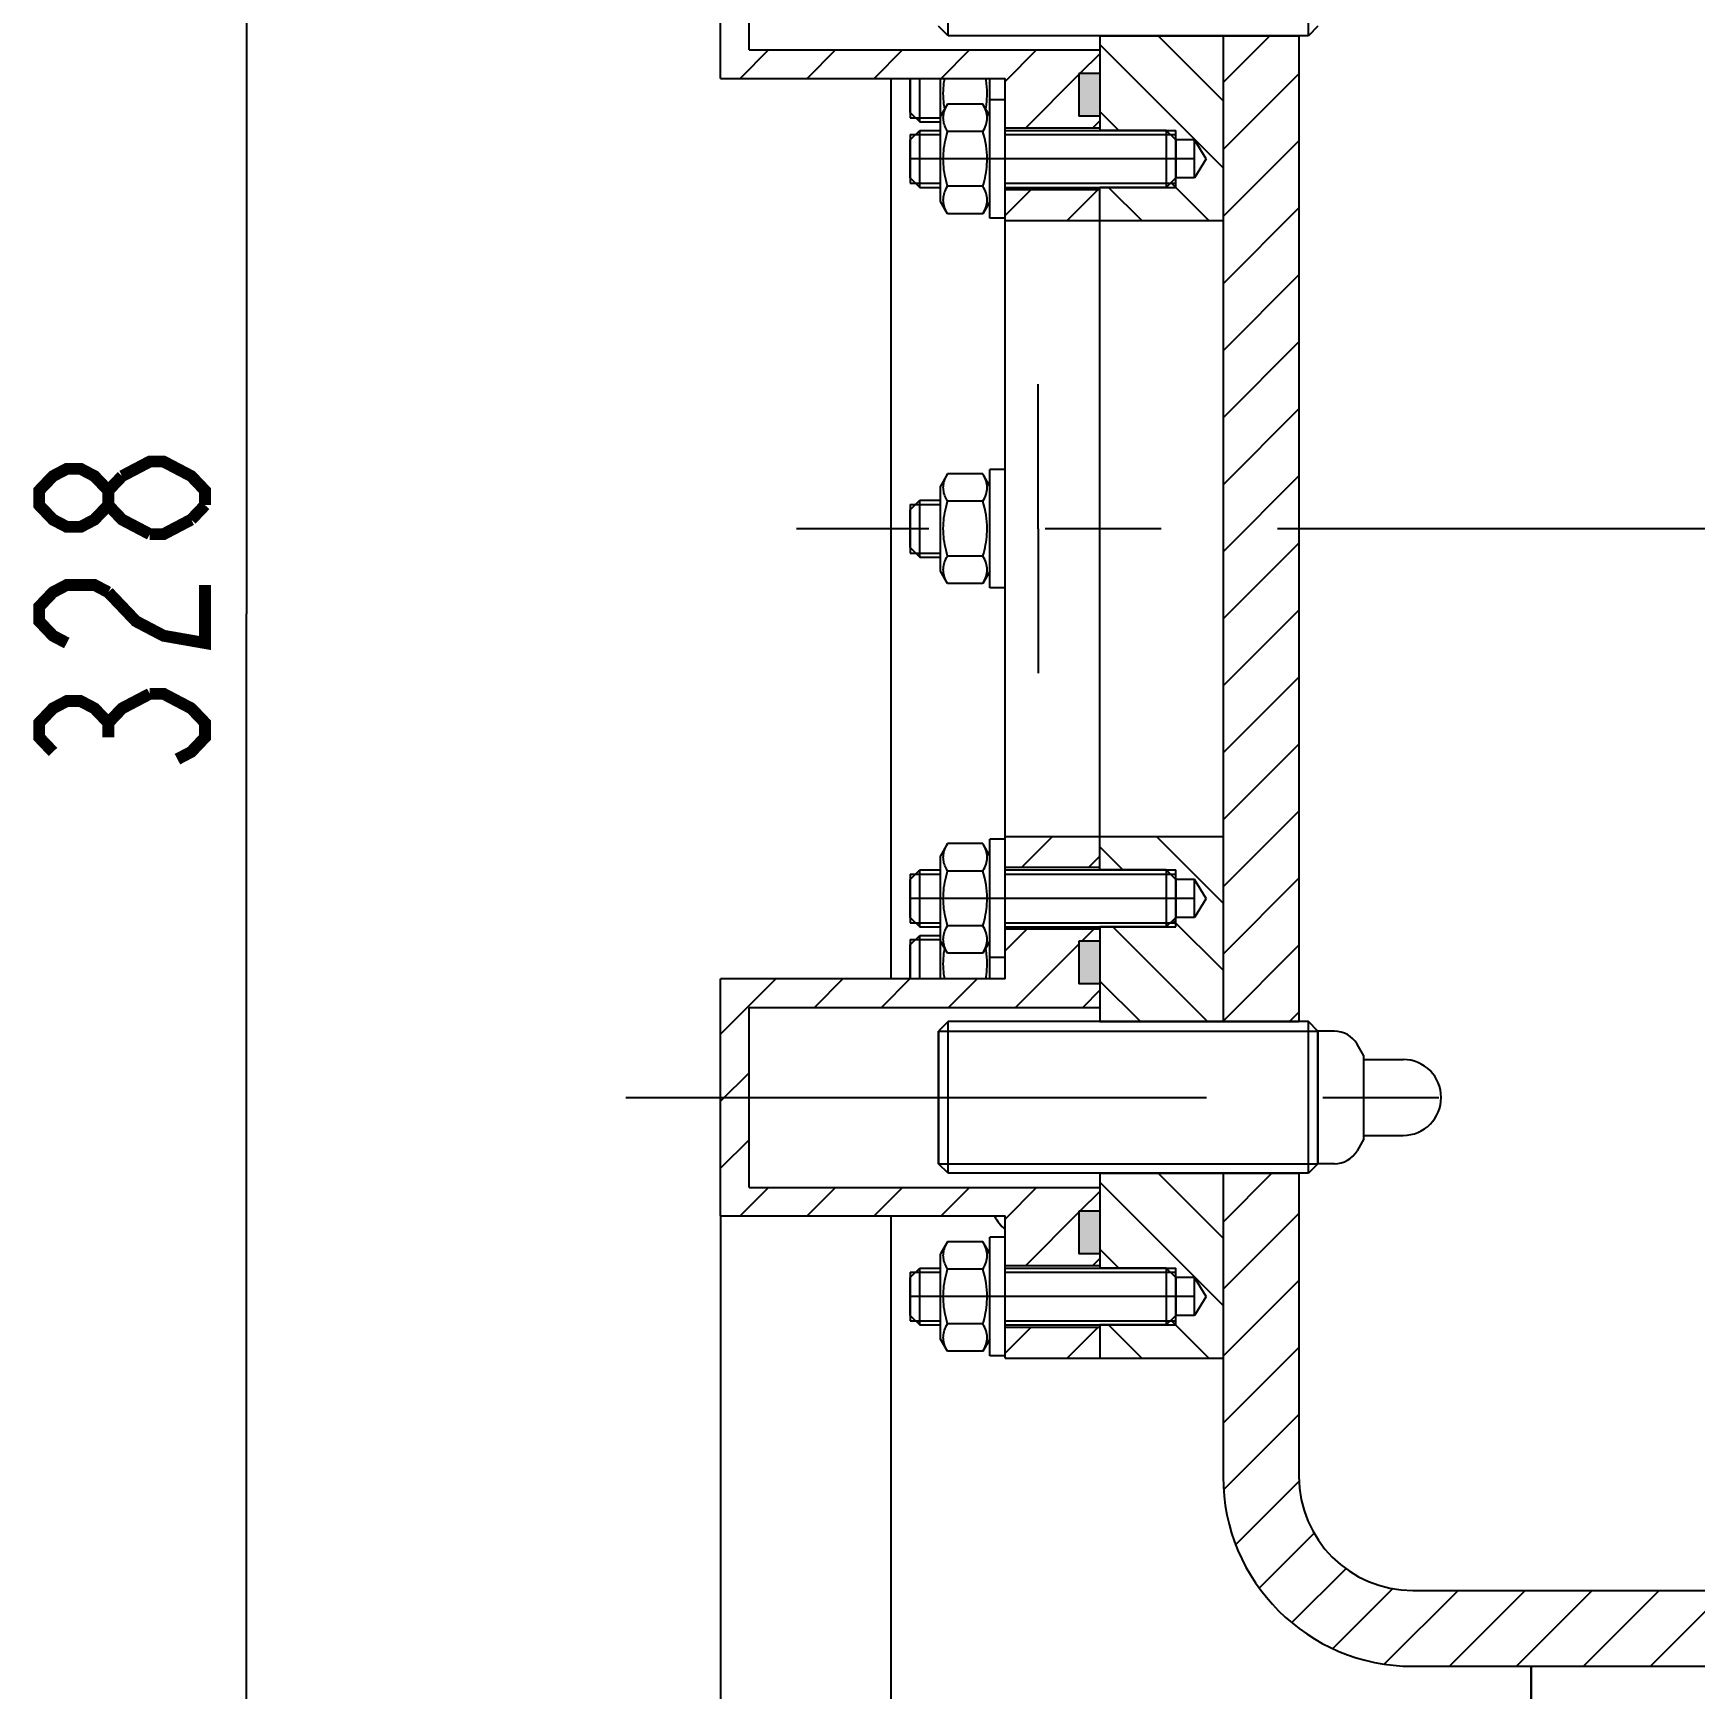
# Model space of a CAD drawing. Header units: millimetres. Extents: x 0 to 594, y 0 to 420.
# Drawn here: x 493.81 to 528.86, y 251.74 to 286.66 of the extents above; entities that cross this region are included whole.
import ezdxf

# ---------------------------------------------------------------- set-up
doc = ezdxf.new("R2010")
doc.units = ezdxf.units.MM
doc.header["$LTSCALE"] = 32.67
doc.linetypes.add('CENTER', pattern=[0.6, 0.375, -0.075, 0.075, -0.075])
doc.layers.get('0').update_dxf_attribs({"linetype": 'CONTINUOUS'})
for name, color, linetype in [('ALL_AXIS', 7, 'CONTINUOUS'), ('ALL_CHAMFER', 7, 'CONTINUOUS'), ('ALL_DIMENSIONS', 7, 'CONTINUOUS')]:
    doc.layers.add(name, color=color, linetype=linetype)
doc.styles.get("Standard").update_dxf_attribs({"font": 'txt', "width": 0.7})
doc.dimstyles.new('DIMSTYLE_2', dxfattribs={"dimtxt": 3.5, "dimasz": 3, "dimexe": 0.18, "dimexo": 0.0625, "dimgap": 0.09, "dimtad": 1, "dimlfac": 5, "dimdsep": 46, "dimtxsty": 'STANDARD', "dimblk": '_FILLED', "dimblk1": '_FILLED', "dimblk2": '_FILLED', "dimcen": 0.09, "dimadec": 0, "dimazin": 0, "dimtp": 0.5, "dimtm": 0.5, "dimtfac": 1, "dimtofl": 0, "dimtmove": 0, "dimatfit": 3, "dimldrblk": '_FILLED', "dimfxl": 1, "dimtolj": 1, "dimarcsym": 0})

# ---------------------------------------------------------------- blocks, each defined once
blk = doc.blocks.new('_FILLED')
at = {"color": 0, "linetype": 'ByBlock'}
blk.add_solid([(0, 0), (-1, 0.167), (-1, -0.167)], dxfattribs=at)
blk = doc.blocks.new('*D3')
at = {"layer": 'ALL_DIMENSIONS', "color": 2, "linetype": 'Continuous'}
for p, q in [((511.907, 307.212), (496.307, 307.212)), ((498.307, 307.212), (498.307, 274.412)), ((498.307, 241.612), (498.307, 274.412)), ((528.407, 241.612), (496.307, 241.612))]:
    blk.add_line(p, q, dxfattribs=at)
at = {"layer": 'ALL_DIMENSIONS', "color": 2, "linetype": 'Continuous', "xscale": 3, "yscale": 3, "zscale": 3}
for p, rotation in [((498.307, 307.212), 90), ((498.307, 241.612), 270)]:
    blk.add_blockref('_FILLED', p, dxfattribs=dict(at, rotation=rotation))
blk = doc.blocks.new('*D4')
at = {"layer": 'ALL_DIMENSIONS', "color": 2, "linetype": 'Continuous'}
for p, q in [((508.307, 261.712), (508.307, 229.612)), ((553.507, 261.712), (553.507, 229.612)), ((508.307, 231.612), (530.907, 231.612)), ((553.507, 231.612), (530.907, 231.612))]:
    blk.add_line(p, q, dxfattribs=at)
at = {"layer": 'ALL_DIMENSIONS', "color": 2, "linetype": 'Continuous', "xscale": 3, "yscale": 3, "zscale": 3, "rotation": 180}
blk.add_blockref('_FILLED', (508.307, 231.612), dxfattribs=at)
at = {"layer": 'ALL_DIMENSIONS', "color": 2, "linetype": 'Continuous', "xscale": 3, "yscale": 3, "zscale": 3}
blk.add_blockref('_FILLED', (553.507, 231.612), dxfattribs=at)

msp = doc.modelspace()

# ---------------------------------------------------------------- linework, layer by layer
at = {"color": 7, "linetype": 'Continuous'}
for p, q in [((508.307, 285.7122), (508.307, 290.7122)), ((508.907, 286.3122), (508.907, 290.1122)), ((516.307, 286.6122), (516.307, 284.6122)), ((516.307, 286.6122), (520.507, 286.6122)), ((518.907, 286.6122), (518.907, 265.8122)), ((520.507, 286.6122), (520.507, 265.8122)), ((508.907, 286.3122), (516.307, 286.3122)), ((508.307, 285.7122), (514.307, 285.7122)), ((511.907, 266.7122), (511.907, 285.7122)), ((512.307, 285.7123), (512.307, 284.8787)), ((512.947, 283.1123), (512.947, 285.7122)), ((514.307, 285.2622), (514.307, 285.7122)), ((515.867, 285.8122), (515.867, 284.9122)), ((516.307, 285.8122), (515.867, 285.8122)), ((513.0941, 285.1669), (512.947, 284.9122)), ((513.84, 285.1669), (513.0941, 285.1669)), ((516.307, 284.6622), (514.307, 284.6622)), ((516.307, 284.9122), (515.867, 284.9122)), ((517.707, 284.6122), (516.307, 284.6122)), ((517.707, 284.6122), (517.907, 284.4122)), ((517.907, 283.4122), (517.907, 284.6122)), ((512.307, 284.5256), (512.307, 283.4988)), ((513.84, 284.5896), (513.0941, 284.5896)), ((518.307, 284.4122), (517.907, 284.4122)), ((518.307, 283.6122), (518.307, 284.4122)), ((518.5474, 284.0122), (518.307, 284.4122)), ((518.5474, 284.0122), (518.307, 283.6122)), ((517.707, 283.4122), (517.907, 283.6122)), ((518.307, 283.6122), (517.907, 283.6122)), ((513.0754, 283.4011), (513.0941, 283.4349)), ((513.84, 283.4349), (513.0941, 283.4349)), ((513.8608, 283.397), (513.84, 283.4349)), ((516.307, 283.3622), (514.307, 283.3622)), ((516.307, 269.0122), (516.307, 283.4122)), ((517.707, 283.4122), (516.307, 283.4122)), ((513.0941, 282.8575), (512.947, 283.1122)), ((513.84, 282.8575), (513.0941, 282.8575)), ((514.307, 282.7122), (514.307, 282.7622)), ((514.307, 282.7122), (518.907, 282.7122)), ((513.0941, 277.3669), (512.947, 277.1122)), ((513.84, 277.3669), (513.0941, 277.3669)), ((512.947, 275.3123), (512.947, 277.1122)), ((512.307, 276.7256), (512.307, 275.6988)), ((513.84, 276.7896), (513.0941, 276.7896)), ((513.0754, 275.6011), (513.0941, 275.6349)), ((513.84, 275.6349), (513.0941, 275.6349)), ((513.8608, 275.597), (513.84, 275.6349)), ((513.0941, 275.0575), (512.947, 275.3122)), ((513.84, 275.0575), (513.0941, 275.0575)), ((513.0941, 269.5669), (512.947, 269.3122)), ((513.84, 269.5669), (513.0941, 269.5669)), ((514.307, 269.6622), (514.307, 269.7122)), ((518.907, 269.7122), (514.307, 269.7122)), ((512.947, 266.7122), (512.947, 269.3122)), ((512.307, 268.9256), (512.307, 267.8988)), ((513.84, 268.9896), (513.0941, 268.9896)), ((516.307, 269.0622), (514.307, 269.0622)), ((517.707, 269.0122), (516.307, 269.0122)), ((517.707, 269.0122), (517.907, 268.8122)), ((517.907, 267.8122), (517.907, 269.0122)), ((518.307, 268.8122), (517.907, 268.8122)), ((518.5474, 268.4122), (518.307, 268.8122)), ((518.307, 268.0122), (518.307, 268.8122)), ((518.5474, 268.4122), (518.307, 268.0122)), ((513.0754, 267.8011), (513.0941, 267.8349)), ((513.84, 267.8349), (513.0941, 267.8349)), ((513.8608, 267.797), (513.84, 267.8349)), ((516.307, 267.8122), (516.307, 265.8122)), ((517.707, 267.8122), (516.307, 267.8122)), ((517.707, 267.8122), (517.907, 268.0122)), ((518.307, 268.0122), (517.907, 268.0122)), ((512.307, 267.5458), (512.307, 266.7122)), ((513.0941, 267.2575), (512.947, 267.5122)), ((516.307, 267.7622), (514.307, 267.7622)), ((515.867, 267.5122), (515.867, 266.6122)), ((516.307, 267.5122), (515.867, 267.5122)), ((513.84, 267.2575), (513.0941, 267.2575)), ((514.307, 266.7122), (514.307, 267.1622)), ((508.307, 261.7122), (508.307, 266.7122)), ((514.307, 266.7122), (508.307, 266.7122)), ((516.307, 266.6122), (515.867, 266.6122)), ((508.907, 262.3122), (508.907, 266.1122)), ((508.907, 266.1122), (516.307, 266.1122)), ((516.307, 265.8122), (520.507, 265.8122)), ((512.907, 265.6122), (512.907, 262.8122)), ((520.907, 265.6122), (520.907, 262.8122)), ((516.307, 262.6122), (520.507, 262.6122)), ((516.307, 262.6122), (516.307, 260.6122)), ((518.907, 262.6122), (518.907, 256.2122)), ((520.507, 262.6122), (520.507, 256.2122)), ((508.907, 262.3122), (516.307, 262.3122)), ((508.307, 261.7122), (514.307, 261.7122)), ((511.907, 245.2122), (511.907, 261.7122)), ((514.307, 261.2622), (514.307, 261.7122)), ((516.307, 261.8122), (515.867, 261.8122)), ((515.867, 261.8122), (515.867, 260.9122)), ((513.0941, 261.1669), (512.947, 260.9122)), ((513.84, 261.1669), (513.0941, 261.1669)), ((512.947, 259.1123), (512.947, 260.9122)), ((516.307, 260.9122), (515.867, 260.9122)), ((512.307, 260.5256), (512.307, 259.4988)), ((513.84, 260.5896), (513.0941, 260.5896)), ((516.307, 260.6622), (514.307, 260.6622)), ((517.707, 260.6122), (516.307, 260.6122)), ((517.707, 260.6122), (517.907, 260.4122)), ((517.907, 259.4122), (517.907, 260.6122)), ((518.307, 260.4122), (517.907, 260.4122)), ((518.5474, 260.0122), (518.307, 260.4122)), ((518.307, 259.6122), (518.307, 260.4122)), ((518.5474, 260.0122), (518.307, 259.6122)), ((513.0754, 259.4011), (513.0941, 259.4349)), ((513.84, 259.4349), (513.0941, 259.4349)), ((513.8608, 259.397), (513.84, 259.4349)), ((517.707, 259.4122), (516.307, 259.4122)), ((516.307, 259.4122), (516.307, 258.7122)), ((517.707, 259.4122), (517.907, 259.6122)), ((518.307, 259.6122), (517.907, 259.6122)), ((513.0941, 258.8575), (512.947, 259.1122)), ((516.307, 259.3622), (514.307, 259.3622)), ((513.84, 258.8575), (513.0941, 258.8575)), ((514.307, 258.7122), (514.307, 258.7622)), ((514.307, 258.7122), (518.907, 258.7122)), ((522.907, 253.8122), (538.907, 253.8122)), ((522.907, 252.2122), (538.907, 252.2122)), ((525.407, 249.6122), (525.407, 252.2122))]:
    msp.add_line(p, q, dxfattribs=at)
at = {"color": 2, "linetype": 'Continuous'}
for p, q in [((516.307, 286.4263), (518.907, 283.8263)), ((517.5353, 286.6122), (518.907, 285.2406)), ((519.8961, 286.6122), (518.907, 285.6231)), ((509.3164, 286.3122), (508.7164, 285.7122)), ((510.7306, 286.3122), (510.1306, 285.7122)), ((512.1448, 286.3122), (511.5448, 285.7122)), ((513.5591, 286.3122), (512.9591, 285.7122)), ((514.9733, 286.3122), (514.307, 285.646)), ((516.307, 286.2318), (515.8875, 285.8122)), ((515.867, 285.7918), (514.7375, 284.6622)), ((520.507, 285.8089), (518.907, 284.2089)), ((516.307, 285.0121), (516.7069, 284.6122)), ((512.307, 284.8787), (512.947, 284.8787)), ((516.307, 284.8176), (516.1517, 284.6622)), ((517.707, 284.6122), (517.907, 284.6122)), ((512.307, 284.5256), (512.947, 284.5256)), ((514.307, 284.5256), (517.907, 284.5256)), ((520.507, 284.3947), (518.907, 282.7947)), ((512.307, 283.4988), (512.947, 283.4988)), ((514.307, 283.4988), (517.907, 283.4988)), ((514.8517, 283.3622), (514.307, 282.8176)), ((516.2659, 283.3622), (515.6159, 282.7122)), ((516.4927, 283.4122), (517.1927, 282.7122)), ((517.707, 283.4122), (517.907, 283.4122)), ((517.807, 283.5122), (518.6069, 282.7122)), ((520.507, 282.9805), (518.907, 281.3805)), ((520.507, 281.5663), (518.907, 279.9663)), ((520.507, 280.1521), (518.907, 278.5521)), ((520.507, 278.7379), (518.907, 277.1379)), ((520.507, 277.3236), (518.907, 275.7236)), ((512.307, 276.7256), (512.947, 276.7256)), ((520.507, 275.9094), (518.907, 274.3094)), ((512.307, 275.6988), (512.947, 275.6988)), ((520.507, 274.4952), (518.907, 272.8952)), ((520.507, 273.081), (518.907, 271.481)), ((520.507, 271.6668), (518.907, 270.0668)), ((520.507, 270.2526), (518.907, 268.6526)), ((515.3022, 269.7122), (514.6522, 269.0622)), ((517.5064, 269.7122), (518.907, 268.3116)), ((516.307, 269.3028), (516.0664, 269.0622)), ((516.307, 269.4974), (516.7922, 269.0122)), ((512.307, 268.9256), (512.947, 268.9256)), ((514.307, 268.9256), (517.907, 268.9256)), ((517.707, 269.0122), (517.907, 269.0122)), ((520.507, 268.8384), (518.907, 267.2384)), ((512.307, 267.8988), (512.947, 267.8988)), ((514.307, 267.8988), (517.907, 267.8988)), ((516.578, 267.8122), (518.578, 265.8122)), ((517.707, 267.8122), (517.907, 267.8122)), ((517.8496, 267.9548), (518.907, 266.8974)), ((512.307, 267.5458), (512.947, 267.5458)), ((514.7664, 267.7622), (514.307, 267.3028)), ((515.867, 267.4486), (514.5306, 266.1122)), ((516.1806, 267.7622), (515.9306, 267.5122)), ((520.507, 267.4241), (518.907, 265.8241)), ((509.4738, 266.7122), (508.307, 265.5455)), ((510.888, 266.7122), (510.288, 266.1122)), ((512.3022, 266.7122), (511.7022, 266.1122)), ((513.7164, 266.7122), (513.1164, 266.1122)), ((516.307, 266.4744), (515.9448, 266.1122)), ((516.307, 266.669), (517.1638, 265.8122)), ((520.507, 266.0099), (520.3093, 265.8122)), ((512.907, 265.6122), (520.907, 265.6122)), ((508.907, 264.7313), (508.307, 264.1313)), ((508.907, 263.3171), (508.307, 262.7171)), ((512.907, 262.8122), (520.907, 262.8122)), ((517.5353, 262.6122), (518.907, 261.2406)), ((519.9378, 262.6122), (518.907, 261.5815)), ((509.3164, 262.3122), (508.7164, 261.7122)), ((510.7306, 262.3122), (510.1306, 261.7122)), ((512.1448, 262.3122), (511.5448, 261.7122)), ((513.5591, 262.3122), (512.9591, 261.7122)), ((514.9733, 262.3122), (514.307, 261.646)), ((516.307, 262.2318), (515.8875, 261.8122)), ((516.307, 262.4263), (518.907, 259.8263)), ((515.867, 261.7918), (514.7375, 260.6622)), ((520.507, 261.7673), (518.907, 260.1673)), ((516.307, 260.8176), (516.1517, 260.6622)), ((516.307, 261.0121), (516.7069, 260.6122)), ((512.307, 260.5256), (512.947, 260.5256)), ((514.307, 260.5256), (517.907, 260.5256)), ((517.707, 260.6122), (517.907, 260.6122)), ((520.507, 260.3531), (518.907, 258.7531)), ((512.307, 259.4988), (512.947, 259.4988)), ((514.307, 259.4988), (517.907, 259.4988)), ((516.4927, 259.4122), (517.1927, 258.7122)), ((517.707, 259.4122), (517.907, 259.4122)), ((517.807, 259.5122), (518.6069, 258.7122)), ((514.8517, 259.3622), (514.307, 258.8176)), ((516.2659, 259.3622), (515.6159, 258.7122)), ((520.507, 258.9389), (518.907, 257.3389)), ((520.507, 257.5247), (518.9286, 255.9462)), ((520.5147, 256.1181), (519.1821, 254.7855)), ((520.8315, 255.0207), (519.6714, 253.8606)), ((521.4959, 254.2709), (520.3648, 253.1398)), ((522.4909, 253.8517), (521.2304, 252.5912)), ((523.8657, 253.8122), (522.3138, 252.2603)), ((525.2799, 253.8122), (523.6799, 252.2122)), ((526.6941, 253.8122), (525.0941, 252.2122)), ((528.1083, 253.8122), (526.5083, 252.2122)), ((529.5225, 253.8122), (527.9225, 252.2122))]:
    msp.add_line(p, q, dxfattribs=at)
at = {"color": 7, "linetype": 'Continuous'}
for points in [[(513.035, 285.0647), (513.0275, 285.1088), (513.0194, 285.1657), (513.013, 285.2224), (513.0084, 285.279), (513.0057, 285.3357), (513.0048, 285.3923), (513.0057, 285.4489), (513.0085, 285.5055), (513.013, 285.5622), (513.0194, 285.6189), (513.0275, 285.6757), (513.0338, 285.7122)], [(513.9293, 285.3921), (513.9278, 285.4636), (513.9234, 285.535), (513.9162, 285.6063), (513.9062, 285.6776), (513.9001, 285.7122)], [(513.899, 285.0647), (513.9063, 285.1074), (513.9145, 285.1643), (513.9209, 285.2212), (513.9255, 285.2781), (513.9283, 285.3351), (513.9293, 285.3921)], [(513.0941, 284.5896), (513.0772, 284.62), (513.0622, 284.6498), (513.0489, 284.679), (513.0374, 284.7079), (513.0275, 284.7365), (513.0194, 284.7649), (513.013, 284.7933), (513.0084, 284.8216), (513.0057, 284.8499), (513.0048, 284.8783), (513.0057, 284.9066), (513.0084, 284.9349), (513.013, 284.9632), (513.0194, 284.9916), (513.0275, 285.02), (513.0373, 285.0486), (513.0488, 285.0774), (513.0621, 285.1066), (513.0772, 285.1365), (513.0941, 285.1669)], [(513.84, 284.5896), (513.8608, 284.6275), (513.8788, 284.6647), (513.8941, 284.7009), (513.9066, 284.7366), (513.9164, 284.7722), (513.9235, 284.8076), (513.9278, 284.843), (513.9293, 284.8783), (513.9278, 284.9137), (513.9235, 284.9491), (513.9164, 284.9845), (513.9065, 285.02), (513.894, 285.0557), (513.8788, 285.0919), (513.8608, 285.129), (513.84, 285.1669)], [(513.0941, 283.4349), (513.0772, 283.4958), (513.0621, 283.5556), (513.0488, 283.6141), (513.0373, 283.6718), (513.0275, 283.729), (513.0194, 283.7858), (513.013, 283.8425), (513.0084, 283.8992), (513.0057, 283.9558), (513.0048, 284.0124), (513.0057, 284.069), (513.0085, 284.1257), (513.013, 284.1823), (513.0194, 284.239), (513.0275, 284.2959), (513.0374, 284.353), (513.0489, 284.4107), (513.0622, 284.4691), (513.0772, 284.5288), (513.0941, 284.5896)], [(513.9293, 284.0122), (513.9278, 284.0838), (513.9234, 284.1552), (513.9162, 284.2264), (513.9062, 284.2977), (513.8936, 284.3691), (513.8784, 284.4412), (513.8605, 284.5148), (513.84, 284.5896)], [(513.84, 283.4349), (513.8567, 283.4952), (513.8717, 283.5545), (513.8849, 283.6128), (513.8965, 283.6703), (513.9063, 283.7275), (513.9145, 283.7844), (513.9209, 283.8413), (513.9255, 283.8982), (513.9283, 283.9552), (513.9293, 284.0122)], [(513.0941, 282.8575), (513.0754, 282.8913), (513.059, 282.9244), (513.0448, 282.9568), (513.0327, 282.9887), (513.0228, 283.0203), (513.0149, 283.0518), (513.0093, 283.0833), (513.0059, 283.1148), (513.0048, 283.1462), (513.0059, 283.1777), (513.0093, 283.2092), (513.015, 283.2407), (513.0228, 283.2722), (513.0328, 283.3038), (513.0448, 283.3357), (513.059, 283.368), (513.0754, 283.4011)], [(513.84, 282.8575), (513.8608, 282.8955), (513.8788, 282.9326), (513.8941, 282.9689), (513.9066, 283.0046), (513.9164, 283.0401), (513.9235, 283.0755), (513.9278, 283.1109), (513.9293, 283.1463), (513.9278, 283.1816), (513.9235, 283.217), (513.9164, 283.2524), (513.9065, 283.2879), (513.894, 283.3236), (513.8788, 283.3599), (513.8608, 283.397)], [(513.0941, 276.7896), (513.0772, 276.82), (513.0622, 276.8498), (513.0489, 276.879), (513.0374, 276.9079), (513.0275, 276.9365), (513.0194, 276.9649), (513.013, 276.9933), (513.0084, 277.0216), (513.0057, 277.0499), (513.0048, 277.0783), (513.0057, 277.1066), (513.0084, 277.1349), (513.013, 277.1632), (513.0194, 277.1916), (513.0275, 277.22), (513.0373, 277.2486), (513.0488, 277.2774), (513.0621, 277.3066), (513.0772, 277.3365), (513.0941, 277.3669)], [(513.84, 276.7896), (513.8608, 276.8275), (513.8788, 276.8647), (513.8941, 276.9009), (513.9066, 276.9366), (513.9164, 276.9722), (513.9235, 277.0076), (513.9278, 277.043), (513.9293, 277.0783), (513.9278, 277.1137), (513.9235, 277.1491), (513.9164, 277.1845), (513.9065, 277.22), (513.894, 277.2557), (513.8788, 277.2919), (513.8608, 277.329), (513.84, 277.3669)], [(513.0941, 275.6349), (513.0772, 275.6958), (513.0621, 275.7556), (513.0488, 275.8141), (513.0373, 275.8718), (513.0275, 275.929), (513.0194, 275.9858), (513.013, 276.0425), (513.0084, 276.0992), (513.0057, 276.1558), (513.0048, 276.2124), (513.0057, 276.269), (513.0085, 276.3257), (513.013, 276.3823), (513.0194, 276.439), (513.0275, 276.4959), (513.0374, 276.553), (513.0489, 276.6107), (513.0622, 276.6691), (513.0772, 276.7288), (513.0941, 276.7896)], [(513.9293, 276.2122), (513.9278, 276.2838), (513.9234, 276.3552), (513.9162, 276.4264), (513.9062, 276.4977), (513.8936, 276.5691), (513.8784, 276.6412), (513.8605, 276.7148), (513.84, 276.7896)], [(513.84, 275.6349), (513.8567, 275.6952), (513.8717, 275.7545), (513.8849, 275.8128), (513.8965, 275.8703), (513.9063, 275.9275), (513.9145, 275.9844), (513.9209, 276.0413), (513.9255, 276.0982), (513.9283, 276.1552), (513.9293, 276.2122)], [(513.0941, 275.0575), (513.0754, 275.0913), (513.059, 275.1244), (513.0448, 275.1568), (513.0327, 275.1887), (513.0228, 275.2203), (513.0149, 275.2518), (513.0093, 275.2833), (513.0059, 275.3148), (513.0048, 275.3462), (513.0059, 275.3777), (513.0093, 275.4092), (513.015, 275.4407), (513.0228, 275.4722), (513.0328, 275.5038), (513.0448, 275.5357), (513.059, 275.568), (513.0754, 275.6011)], [(513.84, 275.0575), (513.8608, 275.0955), (513.8788, 275.1326), (513.8941, 275.1689), (513.9066, 275.2046), (513.9164, 275.2401), (513.9235, 275.2755), (513.9278, 275.3109), (513.9293, 275.3463), (513.9278, 275.3816), (513.9235, 275.417), (513.9164, 275.4524), (513.9065, 275.4879), (513.894, 275.5236), (513.8788, 275.5599), (513.8608, 275.597)], [(513.0941, 268.9896), (513.0772, 269.02), (513.0622, 269.0498), (513.0489, 269.079), (513.0374, 269.1079), (513.0275, 269.1365), (513.0194, 269.1649), (513.013, 269.1933), (513.0084, 269.2216), (513.0057, 269.2499), (513.0048, 269.2783), (513.0057, 269.3066), (513.0084, 269.3349), (513.013, 269.3632), (513.0194, 269.3916), (513.0275, 269.42), (513.0373, 269.4486), (513.0488, 269.4774), (513.0621, 269.5066), (513.0772, 269.5365), (513.0941, 269.5669)], [(513.84, 268.9896), (513.8608, 269.0275), (513.8788, 269.0647), (513.8941, 269.1009), (513.9066, 269.1366), (513.9164, 269.1722), (513.9235, 269.2076), (513.9278, 269.243), (513.9293, 269.2783), (513.9278, 269.3137), (513.9235, 269.3491), (513.9164, 269.3845), (513.9065, 269.42), (513.894, 269.4557), (513.8788, 269.4919), (513.8608, 269.529), (513.84, 269.5669)], [(513.0941, 267.8349), (513.0772, 267.8958), (513.0621, 267.9556), (513.0488, 268.0141), (513.0373, 268.0718), (513.0275, 268.129), (513.0194, 268.1858), (513.013, 268.2425), (513.0084, 268.2992), (513.0057, 268.3558), (513.0048, 268.4124), (513.0057, 268.469), (513.0085, 268.5257), (513.013, 268.5823), (513.0194, 268.639), (513.0275, 268.6959), (513.0374, 268.753), (513.0489, 268.8107), (513.0622, 268.8691), (513.0772, 268.9288), (513.0941, 268.9896)], [(513.9293, 268.4122), (513.9278, 268.4838), (513.9234, 268.5552), (513.9162, 268.6264), (513.9062, 268.6977), (513.8936, 268.7691), (513.8784, 268.8412), (513.8605, 268.9148), (513.84, 268.9896)], [(513.84, 267.8349), (513.8567, 267.8952), (513.8717, 267.9545), (513.8849, 268.0128), (513.8965, 268.0703), (513.9063, 268.1275), (513.9145, 268.1844), (513.9209, 268.2413), (513.9255, 268.2982), (513.9283, 268.3552), (513.9293, 268.4122)], [(513.0941, 267.2575), (513.0754, 267.2913), (513.059, 267.3244), (513.0448, 267.3568), (513.0327, 267.3887), (513.0228, 267.4203), (513.0149, 267.4518), (513.0093, 267.4833), (513.0059, 267.5148), (513.0048, 267.5462), (513.0059, 267.5777), (513.0093, 267.6092), (513.015, 267.6407), (513.0228, 267.6722), (513.0328, 267.7038), (513.0448, 267.7357), (513.059, 267.768), (513.0754, 267.8011)], [(513.84, 267.2575), (513.8608, 267.2955), (513.8788, 267.3326), (513.8941, 267.3689), (513.9066, 267.4046), (513.9164, 267.4401), (513.9235, 267.4755), (513.9278, 267.5109), (513.9293, 267.5463), (513.9278, 267.5816), (513.9235, 267.617), (513.9164, 267.6524), (513.9065, 267.6879), (513.894, 267.7236), (513.8788, 267.7599), (513.8608, 267.797)], [(513.0338, 266.7122), (513.0275, 266.7491), (513.0194, 266.8059), (513.013, 266.8627), (513.0084, 266.9193), (513.0057, 266.9759), (513.0048, 267.0325), (513.0057, 267.0892), (513.0085, 267.1458), (513.013, 267.2024), (513.0194, 267.2591), (513.0275, 267.316), (513.0351, 267.3598)], [(513.9293, 267.0324), (513.9278, 267.1039), (513.9234, 267.1753), (513.9162, 267.2465), (513.9062, 267.3179), (513.8989, 267.3596)], [(513.9002, 266.7122), (513.9063, 266.7476), (513.9145, 266.8046), (513.9209, 266.8615), (513.9255, 266.9184), (513.9283, 266.9753), (513.9293, 267.0324)], [(513.0941, 260.5896), (513.0772, 260.62), (513.0622, 260.6498), (513.0489, 260.679), (513.0374, 260.7079), (513.0275, 260.7365), (513.0194, 260.7649), (513.013, 260.7933), (513.0084, 260.8216), (513.0057, 260.8499), (513.0048, 260.8783), (513.0057, 260.9066), (513.0084, 260.9349), (513.013, 260.9632), (513.0194, 260.9916), (513.0275, 261.02), (513.0373, 261.0486), (513.0488, 261.0774), (513.0621, 261.1066), (513.0772, 261.1365), (513.0941, 261.1669)], [(513.84, 260.5896), (513.8608, 260.6275), (513.8788, 260.6647), (513.8941, 260.7009), (513.9066, 260.7366), (513.9164, 260.7722), (513.9235, 260.8076), (513.9278, 260.843), (513.9293, 260.8783), (513.9278, 260.9137), (513.9235, 260.9491), (513.9164, 260.9845), (513.9065, 261.02), (513.894, 261.0557), (513.8788, 261.0919), (513.8608, 261.129), (513.84, 261.1669)], [(513.0941, 259.4349), (513.0772, 259.4958), (513.0621, 259.5556), (513.0488, 259.6141), (513.0373, 259.6718), (513.0275, 259.729), (513.0194, 259.7858), (513.013, 259.8425), (513.0084, 259.8992), (513.0057, 259.9558), (513.0048, 260.0124), (513.0057, 260.069), (513.0085, 260.1257), (513.013, 260.1823), (513.0194, 260.239), (513.0275, 260.2959), (513.0374, 260.353), (513.0489, 260.4107), (513.0622, 260.4691), (513.0772, 260.5288), (513.0941, 260.5896)], [(513.9293, 260.0122), (513.9278, 260.0838), (513.9234, 260.1552), (513.9162, 260.2264), (513.9062, 260.2977), (513.8936, 260.3691), (513.8784, 260.4412), (513.8605, 260.5148), (513.84, 260.5896)], [(513.84, 259.4349), (513.8567, 259.4952), (513.8717, 259.5545), (513.8849, 259.6128), (513.8965, 259.6703), (513.9063, 259.7275), (513.9145, 259.7844), (513.9209, 259.8413), (513.9255, 259.8982), (513.9283, 259.9552), (513.9293, 260.0122)], [(513.0941, 258.8575), (513.0754, 258.8913), (513.059, 258.9244), (513.0448, 258.9568), (513.0327, 258.9887), (513.0228, 259.0203), (513.0149, 259.0518), (513.0093, 259.0833), (513.0059, 259.1148), (513.0048, 259.1462), (513.0059, 259.1777), (513.0093, 259.2092), (513.015, 259.2407), (513.0228, 259.2722), (513.0328, 259.3038), (513.0448, 259.3357), (513.059, 259.368), (513.0754, 259.4011)], [(513.84, 258.8575), (513.8608, 258.8955), (513.8788, 258.9326), (513.8941, 258.9689), (513.9066, 259.0046), (513.9164, 259.0401), (513.9235, 259.0755), (513.9278, 259.1109), (513.9293, 259.1463), (513.9278, 259.1816), (513.9235, 259.217), (513.9164, 259.2524), (513.9065, 259.2879), (513.894, 259.3236), (513.8788, 259.3599), (513.8608, 259.397)]]:
    msp.add_lwpolyline(points, dxfattribs=at)
for radius in [4, 2.4]:
    msp.add_arc((522.907, 256.2122), radius, 180, 270, dxfattribs=at)
at = {"color": 2, "linetype": 'Continuous'}
for points in [[(515.867, 284.9122), (515.867, 285.8122), (516.307, 284.9122), (516.307, 285.8122)], [(515.867, 266.6122), (515.867, 267.5122), (516.307, 266.6122), (516.307, 267.5122)], [(515.867, 260.9122), (515.867, 261.8122), (516.307, 260.9122), (516.307, 261.8122)]]:
    msp.add_solid(points, dxfattribs=at)
at = {"layer": 'ALL_AXIS', "color": 7, "linetype": 'Continuous'}
for p, q in [((520.707, 286.6122), (513.107, 286.6122)), ((513.987, 282.7622), (513.987, 285.7122)), ((513.987, 284.9122), (513.84, 285.1669)), ((514.307, 285.2622), (513.987, 285.2622)), ((514.307, 282.7622), (514.307, 285.2622)), ((512.507, 284.7921), (512.947, 284.7921)), ((512.507, 284.6122), (512.947, 284.6122)), ((514.307, 284.6122), (517.707, 284.6122)), ((512.507, 283.4122), (512.947, 283.4122)), ((514.307, 283.4122), (517.707, 283.4122)), ((513.987, 283.1122), (513.84, 282.8575)), ((514.307, 282.7622), (513.987, 282.7622)), ((514.307, 269.7122), (514.307, 282.7122)), ((516.307, 269.7122), (516.307, 282.7122)), ((513.987, 277.1122), (513.84, 277.3669)), ((513.987, 274.9622), (513.987, 277.4622)), ((514.307, 277.4622), (513.987, 277.4622)), ((512.507, 276.8122), (512.947, 276.8122)), ((512.507, 275.6122), (512.947, 275.6122)), ((513.987, 275.3122), (513.84, 275.0575)), ((514.307, 274.9622), (513.987, 274.9622)), ((513.987, 269.3122), (513.84, 269.5669)), ((513.987, 266.7122), (513.987, 269.6622)), ((514.307, 269.6622), (513.987, 269.6622)), ((514.307, 267.1622), (514.307, 269.6622)), ((512.507, 269.0122), (512.947, 269.0122)), ((514.307, 269.0122), (517.707, 269.0122)), ((512.507, 267.8122), (512.947, 267.8122)), ((514.307, 267.8122), (517.707, 267.8122)), ((512.507, 267.6324), (512.947, 267.6324)), ((513.987, 267.5122), (513.84, 267.2575)), ((514.307, 267.1622), (513.987, 267.1622)), ((520.707, 265.8122), (513.107, 265.8122)), ((521.2563, 265.6122), (520.907, 265.6122)), ((520.907, 262.8122), (520.907, 265.6122)), ((521.8769, 265.0872), (521.7326, 265.3372)), ((521.8769, 263.3372), (521.8769, 265.0872)), ((521.8769, 265.0122), (522.707, 265.0122)), ((521.8769, 263.3372), (521.7326, 263.0872)), ((521.8769, 263.4122), (522.707, 263.4122)), ((520.707, 262.6122), (513.107, 262.6122)), ((521.2563, 262.8122), (520.907, 262.8122)), ((513.987, 260.9122), (513.84, 261.1669)), ((514.307, 261.2622), (513.987, 261.2622)), ((513.987, 258.7622), (513.987, 261.2622)), ((514.307, 258.7622), (514.307, 261.2622)), ((512.507, 260.6122), (512.947, 260.6122)), ((514.307, 260.6122), (517.707, 260.6122)), ((512.507, 259.4122), (512.947, 259.4122)), ((514.307, 259.4122), (517.707, 259.4122)), ((513.987, 259.1122), (513.84, 258.8575)), ((514.307, 258.7622), (513.987, 258.7622)), ((525.407, 252.2122), (525.407, 247.6122))]:
    msp.add_line(p, q, dxfattribs=at)
at = {"layer": 'ALL_AXIS', "color": 7, "linetype": 'CENTER'}
for p, q in [((518.307, 284.0122), (512.307, 284.0122)), ((515.007, 276.2122), (515.007, 279.2622)), ((551.907, 276.2122), (509.907, 276.2122)), ((515.007, 276.2122), (515.007, 273.1622)), ((518.307, 268.4122), (512.307, 268.4122)), ((506.307, 264.2122), (524.3747, 264.2122)), ((518.307, 260.0122), (512.307, 260.0122))]:
    msp.add_line(p, q, dxfattribs=at)
at = {"layer": 'ALL_AXIS', "color": 7, "linetype": 'Continuous'}
for centre, radius, start, end in [((521.2563, 265.0622), 0.55, 30, 90), ((522.707, 264.2122), 0.8, 270, 90), ((521.2563, 263.3622), 0.55, 270, 330), ((515.007, 262.2122), 1.05, 208.53922, 228.14318)]:
    msp.add_arc(centre, radius, start, end, dxfattribs=at)
at = {"layer": 'ALL_CHAMFER', "color": 7, "linetype": 'Continuous'}
for p, q in [((513.107, 286.6122), (513.107, 289.8122)), ((520.707, 286.6122), (520.707, 289.8122)), ((513.107, 286.6122), (512.907, 286.8122)), ((520.907, 286.8122), (520.707, 286.6122)), ((512.307, 284.9921), (512.307, 285.7122)), ((512.507, 284.7921), (512.507, 285.7122)), ((512.307, 284.9921), (512.507, 284.7921)), ((512.307, 284.4122), (512.507, 284.6122)), ((512.507, 284.7921), (512.947, 284.7921)), ((512.507, 283.4122), (512.507, 284.6122)), ((512.507, 284.6122), (512.947, 284.6122)), ((514.307, 284.6122), (517.707, 284.6122)), ((517.707, 284.6122), (517.707, 283.4122)), ((517.907, 284.4122), (517.707, 284.6122)), ((512.307, 283.6122), (512.307, 284.4122)), ((517.907, 284.4122), (517.907, 283.6122)), ((512.307, 283.6122), (512.507, 283.4122)), ((517.907, 283.6122), (517.707, 283.4122)), ((512.507, 283.4122), (512.947, 283.4122)), ((514.307, 283.4122), (517.707, 283.4122)), ((512.307, 276.6122), (512.507, 276.8122)), ((512.307, 275.8122), (512.307, 276.6122)), ((512.507, 275.6122), (512.507, 276.8122)), ((512.507, 276.8122), (512.947, 276.8122)), ((512.307, 275.8122), (512.507, 275.6122)), ((512.507, 275.6122), (512.947, 275.6122)), ((512.307, 268.8122), (512.507, 269.0122)), ((512.507, 267.8122), (512.507, 269.0122)), ((512.507, 269.0122), (512.947, 269.0122)), ((514.307, 269.0122), (517.707, 269.0122)), ((517.907, 268.8122), (517.707, 269.0122)), ((517.707, 269.0122), (517.707, 267.8122)), ((512.307, 268.0122), (512.307, 268.8122)), ((517.907, 268.8122), (517.907, 268.0122)), ((512.307, 268.0122), (512.507, 267.8122)), ((512.507, 267.8122), (512.947, 267.8122)), ((514.307, 267.8122), (517.707, 267.8122)), ((517.907, 268.0122), (517.707, 267.8122)), ((512.307, 267.4324), (512.507, 267.6324)), ((512.307, 266.7122), (512.307, 267.4324)), ((512.507, 266.7122), (512.507, 267.6324)), ((512.507, 267.6324), (512.947, 267.6324)), ((513.107, 265.8122), (512.907, 265.6122)), ((513.107, 262.6122), (513.107, 265.8122)), ((520.907, 265.6122), (520.707, 265.8122)), ((520.707, 262.6122), (520.707, 265.8122)), ((512.907, 262.8123), (512.907, 265.6122)), ((513.107, 262.6122), (512.907, 262.8122)), ((520.907, 262.8122), (520.707, 262.6122)), ((512.307, 260.4122), (512.507, 260.6122)), ((512.507, 260.6122), (512.947, 260.6122)), ((512.507, 259.4122), (512.507, 260.6122)), ((514.307, 260.6122), (517.707, 260.6122)), ((517.907, 260.4122), (517.707, 260.6122)), ((517.707, 260.6122), (517.707, 259.4122)), ((512.307, 259.6122), (512.307, 260.4122)), ((517.907, 260.4122), (517.907, 259.6122)), ((512.307, 259.6122), (512.507, 259.4122)), ((512.507, 259.4122), (512.947, 259.4122)), ((514.307, 259.4122), (517.707, 259.4122)), ((517.907, 259.6122), (517.707, 259.4122))]:
    msp.add_line(p, q, dxfattribs=at)
at = {"layer": 'ALL_DIMENSIONS', "color": 2, "linetype": 'Continuous', "const_width": 0.25}
for points in [[(495.3903, 276.7091), (495.0987, 276.4029), (494.807, 276.2497), (494.5153, 276.2497), (494.2237, 276.4029), (493.932, 276.7091), (493.932, 277.0154), (494.2237, 277.3216), (494.5153, 277.4748), (494.807, 277.4748), (495.0987, 277.3216), (495.3903, 277.0154)], [(495.682, 277.3216), (496.2654, 277.6279), (496.557, 277.6279), (496.8487, 277.4748), (497.1404, 277.3216), (497.432, 277.0154), (497.432, 276.7091)], [(496.2654, 276.0966), (495.682, 276.4029), (495.3903, 276.7091), (495.3903, 277.0154), (495.682, 277.3216)], [(497.432, 276.7091), (497.1404, 276.4029)], [(497.1404, 276.4029), (496.557, 276.0966), (496.2654, 276.0966)], [(494.5153, 273.7997), (494.2237, 273.9529), (493.932, 274.2591), (493.932, 274.5654), (494.2237, 274.8716), (494.5153, 275.0247), (495.0987, 275.0247), (495.3903, 274.8716)], [(495.3903, 274.8716), (495.9737, 274.2591), (496.557, 273.9529), (497.432, 273.7997), (497.432, 275.0247)], [(494.2237, 271.5029), (493.932, 271.8091), (493.932, 272.1154), (494.2237, 272.4216), (494.5153, 272.5747), (494.807, 272.5747), (495.0987, 272.4216), (495.3903, 272.1154), (495.682, 272.4216), (496.2654, 272.7279)], [(496.2654, 272.7279), (496.557, 272.7279), (496.8487, 272.5747), (497.1404, 272.4216), (497.432, 272.1154), (497.432, 271.8091), (497.1404, 271.5029), (496.8487, 271.3498)], [(495.3903, 271.8091), (495.3903, 272.1154)]]:
    msp.add_lwpolyline(points, dxfattribs=at)

# ---------------------------------------------------------------- dimensions: what is measured, and where the dimension line sits
at = {"layer": 'ALL_DIMENSIONS', "color": 2, "linetype": 'Continuous'}
dim = msp.add_linear_dim(base=(498.307, 241.6122), p1=(511.907, 307.2122), p2=(528.407, 241.6122), angle=270, dimstyle='DIMSTYLE_2', dxfattribs=at)
dim.commit()
dim.dimension.update_dxf_attribs({"geometry": '*D3', "text_midpoint": (497.432, 270.7372), "dimtype": 160})
dim = msp.add_linear_dim(base=(553.507, 231.6122), p1=(508.307, 261.7122), p2=(553.507, 261.7122), dimstyle='DIMSTYLE_2', dxfattribs=at)
dim.commit()
dim.dimension.update_dxf_attribs({"geometry": '*D4', "text_midpoint": (527.232, 232.4872), "dimtype": 160})

doc.saveas('drawing.dxf')
